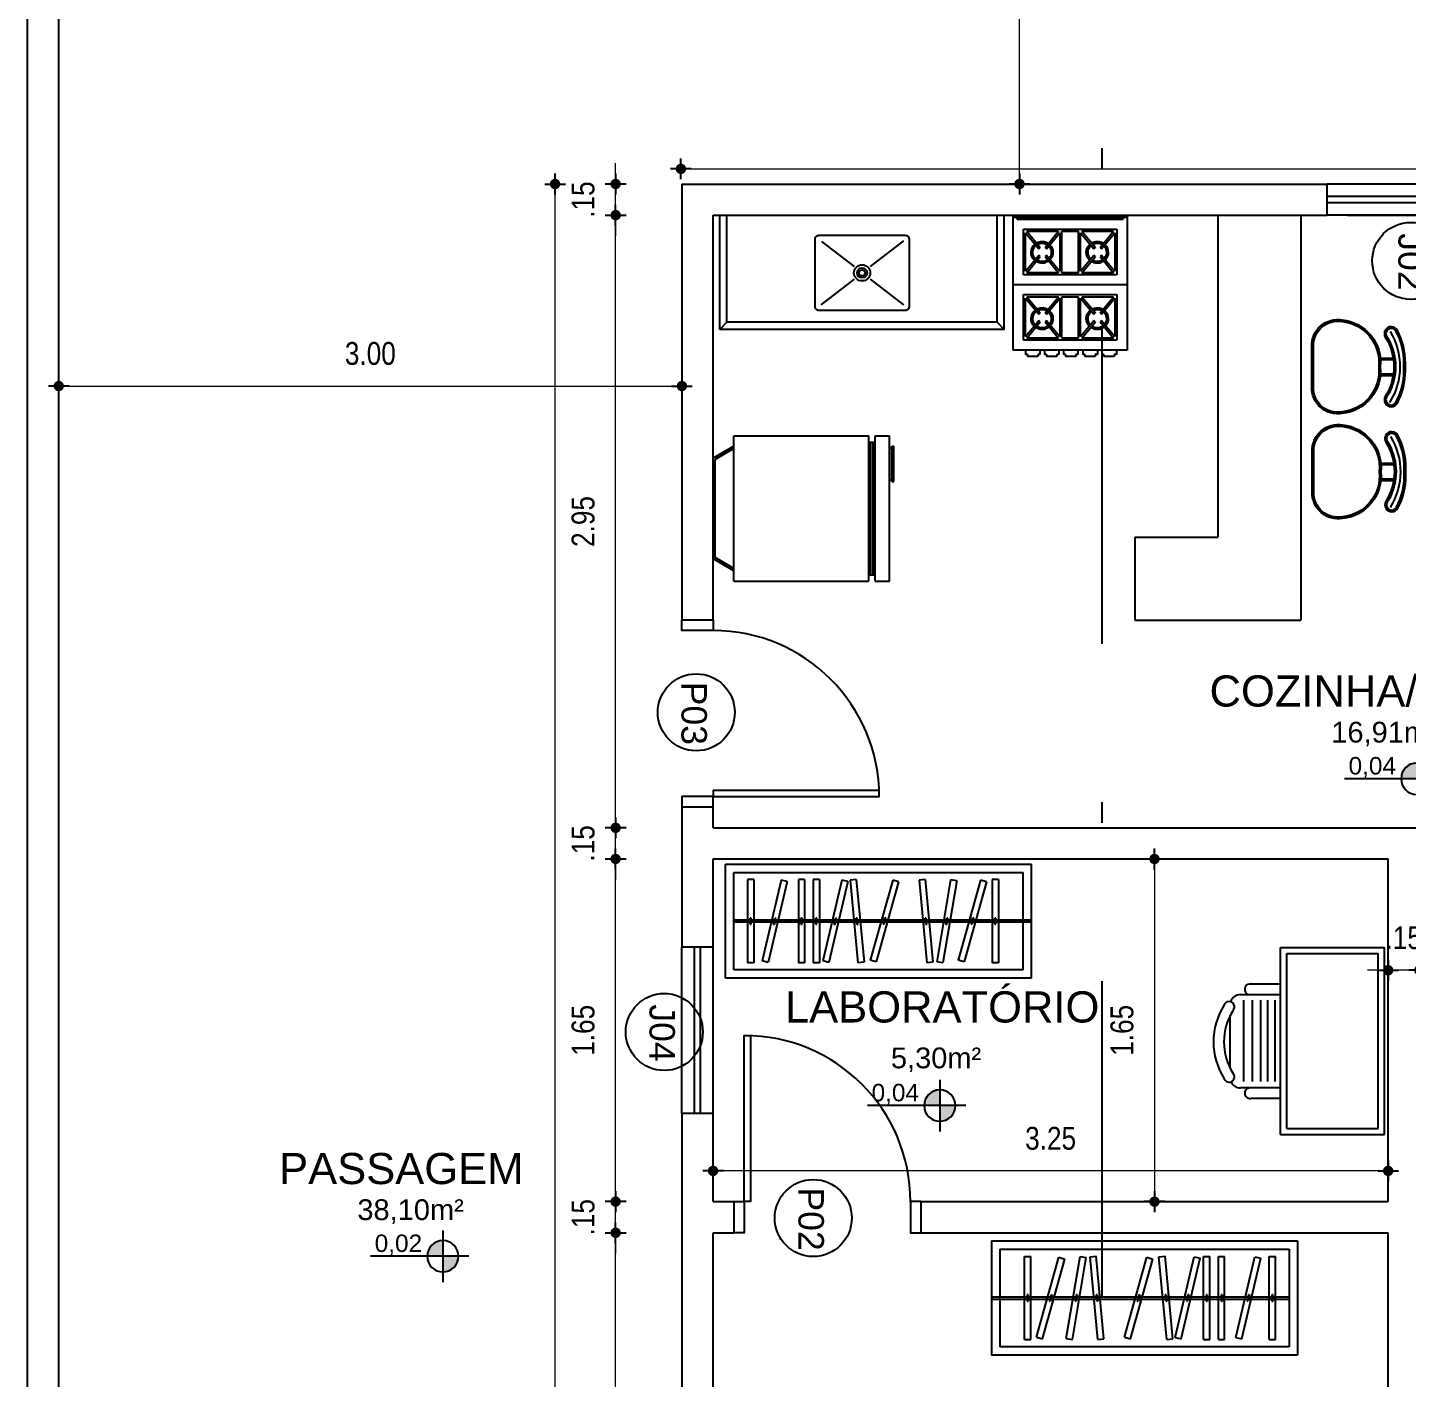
# Model space of a CAD drawing. Header units: millimetres. Extents: x 3212 to 6878, y 1640 to 3386.
# Drawn here: x 3211.97 to 3218.61, y 1713.15 to 1719.66 of the extents above; entities that cross this region are included whole.
import ezdxf
from ezdxf.enums import TextEntityAlignment as Align

# ---------------------------------------------------------------- set-up
doc = ezdxf.new("R2010")
doc.units = ezdxf.units.MM
doc.header["$LTSCALE"] = 0.8
doc.linetypes.add('DASHDOT2', pattern=[12.7, 6.35, -3.175, 0, -3.175])
for name, color, linetype in [('0-COTAS', 8, 'Continuous'), ('A-PEN-W', 7, 'Continuous'), ('A-PEN-Y', 2, 'Continuous'), ('COTA', 2, 'Continuous'), ('MOVEIS', 7, 'Continuous'), ('NIVEIS', 1, 'Continuous')]:
    doc.layers.add(name, color=color, linetype=linetype)
doc.layers.add('COTAS', color=53, linetype='Continuous', lineweight=9)
doc.styles.add('CARIMBO_DADOS', font='arial.ttf', dxfattribs={"height": 0.1})
doc.styles.add('F2', font='ARIALN.TTF')
doc.styles.add('REGUA80', font='arial.ttf', dxfattribs={"height": 1})
doc.styles.add('T20', font='PORT2', dxfattribs={"height": 0.2})
doc.styles.add('TEXT', font='arial.ttf')
doc.dimstyles.new('ARQUITETURA', dxfattribs={"dimtxt": 0.11, "dimasz": 0.05, "dimexe": 0.1, "dimexo": 0, "dimgap": 0.1, "dimtad": 1, "dimzin": 5, "dimdsep": 46, "dimtxsty": 'F2', "dimblk": 'COTA', "dimcen": 0, "dimse1": 1, "dimse2": 1, "dimadec": 0, "dimazin": 0, "dimtfac": 2, "dimtix": 1, "dimtmove": 2, "dimatfit": 3, "dimldrblk": 'COTA', "dimfxl": 0, "dimtolj": 1, "dimtzin": 5, "dimarcsym": 0})

# ---------------------------------------------------------------- blocks, each defined once
blk = doc.blocks.new('cotas')
at = {"layer": 'A-PEN-Y'}
h = blk.add_hatch(color=256, dxfattribs=at)
h.paths.add_polyline_path([(0.135, 0, 0.414214), (0, 0.135), (0, 0)])
h.paths.add_polyline_path([(0, 0), (-0.135, 0, 0.414214), (0, -0.135)])
at = {"layer": 'A-PEN-W'}
for p, q in [((0, 0.223), (0, -0.223)), ((-0.223, 0), (0.621, 0))]:
    blk.add_line(p, q, dxfattribs=at)
blk.add_circle((0, 0), 0.135, dxfattribs=at)
at = {"layer": 'A-PEN-W', "style": 'T20'}
blk.add_attdef('COTA', (0.167, 0.038), '', height=0.15, dxfattribs=at)
blk = doc.blocks.new('CADEIRA1')
at = {"layer": 'MOVEIS'}
for p, q in [((-0.0418, 0.1206), (-0.0418, 0.0587)), ((-0.0343, 0.1206), (-0.0343, 0.0587)), ((0.0338, 0.1206), (0.0338, 0.0587)), ((0.0418, 0.1206), (0.0418, 0.0587))]:
    blk.add_line(p, q, dxfattribs=at)
for points in [[(-0.225, 0.3036, 0.415086), (0, 0.1207, 0.415086), (0.225, 0.3036, 0.481436), (0.0974, 0.4507), (-0.0974, 0.4507, 0.481436)], [(-0.2173, 0.3047, 0.416783), (0, 0.1285, 0.416783), (0.2173, 0.3047, 0.482687), (0.0976, 0.4429), (-0.0976, 0.4429, 0.482687)], [(0, 0.0076), (-0.0183, 0.0076, -0.126472), (-0.1714, 0.0454, -1.005346), (-0.1465, 0.0903), (-0.1267, 0.0779, 0.10909), (0, 0.0472, 0.10909), (0.1267, 0.0779), (0.1465, 0.0903, -1.005346), (0.1714, 0.0454, -0.126472), (0.0183, 0.0076)]]:
    blk.add_lwpolyline(points, format="xyb", close=True, dxfattribs=at)
blk.add_lwpolyline([(0.0176, 0), (-0.0182, 0, -0.126461), (-0.175, 0.0387, -1.008866), (-0.1426, 0.0969), (-0.123, 0.0846, 0.10861), (0, 0.0549, 0.10861), (0.123, 0.0846), (0.1426, 0.0969, -1.008866), (0.175, 0.0387, -0.126461), (0.0182, 0), (-0.0176, 0)], format="xyb", dxfattribs=at)
blk.add_arc((-0.0005, 0.349), 0.3226, 238.46014, 302.25897, dxfattribs=at)
blk = doc.blocks.new('GELADEIR')
at = {"layer": 'MOVEIS'}
for p, q in [((-0.3, -0.1), (-0.2423, 0)), ((0.2423, 0), (-0.2423, 0)), ((0.3, -0.1), (0.2423, 0)), ((-0.2885, -0.1), (-0.2365, -0.01)), ((0.2365, -0.01), (-0.2365, -0.01)), ((0.2885, -0.1), (0.2365, -0.01)), ((-0.35, -0.1), (-0.35, -0.75)), ((0.35, -0.1), (-0.35, -0.1)), ((0.35, -0.1), (0.35, -0.75)), ((0.35, -0.75), (-0.35, -0.75)), ((0.35, -0.78), (-0.35, -0.78)), ((-0.35, -0.78), (-0.35, -0.85)), ((-0.32, -0.75), (-0.32, -0.78)), ((0.32, -0.76), (-0.32, -0.76)), ((0.32, -0.77), (-0.32, -0.77)), ((0.32, -0.75), (0.32, -0.78)), ((0.35, -0.78), (0.35, -0.85)), ((0.35, -0.85), (-0.35, -0.85)), ((-0.3, -0.86), (-0.3, -0.87)), ((-0.13, -0.86), (-0.3, -0.86)), ((-0.29, -0.85), (-0.29, -0.86)), ((-0.14, -0.85), (-0.14, -0.86)), ((-0.13, -0.86), (-0.13, -0.87)), ((-0.13, -0.87), (-0.3, -0.87))]:
    blk.add_line(p, q, dxfattribs=at)
blk = doc.blocks.new('FOGAO4')
at = {"layer": 'MOVEIS'}
for p, q in [((0, 0), (0, -0.65)), ((0.55, 0), (0, 0)), ((0.55, -0.65), (0.55, 0)), ((0.55, -0.01), (0, -0.01)), ((0.02, -0.01), (0.02, -0.02)), ((0.53, -0.02), (0.02, -0.02)), ((0.53, -0.02), (0.53, -0.01)), ((0.05, -0.0675), (0.05, -0.2875)), ((0.5, -0.0675), (0.05, -0.0675)), ((0.06, -0.0854), (0.06, -0.2696)), ((0.1235, -0.1623), (0.06, -0.0854)), ((0.1312, -0.156), (0.0665, -0.0775)), ((0.2185, -0.0775), (0.0665, -0.0775)), ((0.2185, -0.0775), (0.1538, -0.156)), ((0.225, -0.0854), (0.1615, -0.1623)), ((0.225, -0.2696), (0.225, -0.0854)), ((0.235, -0.2775), (0.235, -0.0775)), ((0.315, -0.0775), (0.235, -0.0775)), ((0.315, -0.2775), (0.315, -0.0775)), ((0.325, -0.0854), (0.325, -0.2696)), ((0.3885, -0.1623), (0.325, -0.0854)), ((0.3962, -0.156), (0.3315, -0.0775)), ((0.4835, -0.0775), (0.3315, -0.0775)), ((0.4835, -0.0775), (0.4188, -0.156)), ((0.49, -0.0854), (0.4265, -0.1623)), ((0.49, -0.2696), (0.49, -0.0854)), ((0.5, -0.2875), (0.5, -0.0675)), ((0.1235, -0.1927), (0.06, -0.2696)), ((0.1312, -0.199), (0.0665, -0.2775)), ((0.2185, -0.2775), (0.1538, -0.199)), ((0.225, -0.2696), (0.1615, -0.1927)), ((0.3885, -0.1927), (0.325, -0.2696)), ((0.3962, -0.199), (0.3315, -0.2775)), ((0.4835, -0.2775), (0.4188, -0.199)), ((0.49, -0.2696), (0.4265, -0.1927)), ((0.05, -0.2875), (0.5, -0.2875)), ((0.0665, -0.2775), (0.2185, -0.2775)), ((0.235, -0.2775), (0.315, -0.2775)), ((0.3315, -0.2775), (0.4835, -0.2775)), ((0, -0.335), (0.55, -0.335)), ((0.5, -0.3825), (0.05, -0.3825)), ((0.05, -0.3825), (0.05, -0.6025)), ((0.1312, -0.471), (0.0665, -0.3925)), ((0.2185, -0.3925), (0.0665, -0.3925)), ((0.2185, -0.3925), (0.1538, -0.471)), ((0.315, -0.3925), (0.235, -0.3925)), ((0.235, -0.5925), (0.235, -0.3925)), ((0.315, -0.5925), (0.315, -0.3925)), ((0.3962, -0.471), (0.3315, -0.3925)), ((0.4835, -0.3925), (0.3315, -0.3925)), ((0.4835, -0.3925), (0.4188, -0.471)), ((0.5, -0.6025), (0.5, -0.3825)), ((0.1235, -0.4773), (0.06, -0.4004)), ((0.06, -0.4004), (0.06, -0.5846)), ((0.225, -0.4004), (0.1615, -0.4773)), ((0.225, -0.5846), (0.225, -0.4004)), ((0.3885, -0.4773), (0.325, -0.4004)), ((0.325, -0.4004), (0.325, -0.5846)), ((0.49, -0.4004), (0.4265, -0.4773)), ((0.49, -0.5846), (0.49, -0.4004)), ((0.1235, -0.5077), (0.06, -0.5846)), ((0.1312, -0.514), (0.0665, -0.5925)), ((0.2185, -0.5925), (0.1538, -0.514)), ((0.225, -0.5846), (0.1615, -0.5077)), ((0.3885, -0.5077), (0.325, -0.5846)), ((0.3962, -0.514), (0.3315, -0.5925)), ((0.4835, -0.5925), (0.4188, -0.514)), ((0.49, -0.5846), (0.4265, -0.5077)), ((0.0665, -0.5925), (0.2185, -0.5925)), ((0.235, -0.5925), (0.315, -0.5925)), ((0.3315, -0.5925), (0.4835, -0.5925)), ((0, -0.65), (0.55, -0.65)), ((0.05, -0.6025), (0.5, -0.6025)), ((0.0526, -0.651), (0.0526, -0.671)), ((0.1226, -0.651), (0.1226, -0.671)), ((0.1441, -0.651), (0.1441, -0.671)), ((0.2141, -0.651), (0.2141, -0.671)), ((0.2375, -0.651), (0.2375, -0.671)), ((0.3075, -0.651), (0.3075, -0.671)), ((0.3289, -0.651), (0.3289, -0.671)), ((0.3989, -0.651), (0.3989, -0.671)), ((0.4204, -0.651), (0.4204, -0.671)), ((0.4904, -0.651), (0.4904, -0.671)), ((0.0526, -0.671), (0.0626, -0.671)), ((0.0626, -0.671), (0.0626, -0.681)), ((0.0626, -0.681), (0.1126, -0.681)), ((0.1126, -0.671), (0.1126, -0.681)), ((0.1126, -0.671), (0.1226, -0.671)), ((0.1441, -0.671), (0.1541, -0.671)), ((0.1541, -0.671), (0.1541, -0.681)), ((0.1541, -0.681), (0.2041, -0.681)), ((0.2041, -0.671), (0.2141, -0.671)), ((0.2041, -0.671), (0.2041, -0.681)), ((0.2375, -0.671), (0.2475, -0.671)), ((0.2475, -0.671), (0.2475, -0.681)), ((0.2475, -0.681), (0.2975, -0.681)), ((0.2975, -0.671), (0.3075, -0.671)), ((0.2975, -0.671), (0.2975, -0.681)), ((0.3289, -0.671), (0.3389, -0.671)), ((0.3389, -0.671), (0.3389, -0.681)), ((0.3389, -0.681), (0.3889, -0.681)), ((0.3889, -0.671), (0.3989, -0.671)), ((0.3889, -0.671), (0.3889, -0.681)), ((0.4204, -0.671), (0.4304, -0.671)), ((0.4304, -0.671), (0.4304, -0.681)), ((0.4304, -0.681), (0.4804, -0.681)), ((0.4804, -0.671), (0.4904, -0.671)), ((0.4804, -0.671), (0.4804, -0.681))]:
    blk.add_line(p, q, dxfattribs=at)
for centre in [(0.1275, -0.133), (0.1401, -0.1299), (0.1517, -0.1299), (0.1649, -0.1336), (0.3935, -0.133), (0.406, -0.1299), (0.4176, -0.1299), (0.4309, -0.1336), (0.0959, -0.169), (0.0959, -0.1816), (0.0976, -0.1931), (0.0996, -0.1574), (0.1067, -0.1476), (0.185, -0.151), (0.1894, -0.1996), (0.1911, -0.1625), (0.1932, -0.188), (0.1935, -0.1751), (0.3618, -0.169), (0.3618, -0.1816), (0.3635, -0.1931), (0.3656, -0.1574), (0.3727, -0.1476), (0.4509, -0.151), (0.4554, -0.1996), (0.4571, -0.1625), (0.4591, -0.188), (0.4595, -0.1751), (0.102, -0.204), (0.1197, -0.221), (0.1302, -0.2261), (0.1431, -0.2275), (0.1554, -0.2268), (0.1663, -0.2231), (0.1819, -0.2105), (0.3679, -0.204), (0.3856, -0.221), (0.3962, -0.2261), (0.4091, -0.2275), (0.4214, -0.2268), (0.4322, -0.2231), (0.4479, -0.2105), (0.1067, -0.467), (0.1275, -0.4524), (0.1401, -0.4493), (0.1517, -0.4493), (0.1649, -0.453), (0.3727, -0.467), (0.3935, -0.4524), (0.406, -0.4493), (0.4176, -0.4493), (0.4309, -0.453), (0.0959, -0.4884), (0.0959, -0.501), (0.0976, -0.5125), (0.0996, -0.4768), (0.102, -0.5234), (0.1819, -0.5299), (0.185, -0.4704), (0.1894, -0.519), (0.1911, -0.4819), (0.1932, -0.5074), (0.1935, -0.4945), (0.3618, -0.4884), (0.3618, -0.501), (0.3635, -0.5125), (0.3656, -0.4768), (0.3679, -0.5234), (0.4479, -0.5299), (0.4509, -0.4704), (0.4554, -0.519), (0.4571, -0.4819), (0.4591, -0.5074), (0.4595, -0.4945), (0.1197, -0.5404), (0.1302, -0.5455), (0.1431, -0.5469), (0.1554, -0.5462), (0.1663, -0.5425), (0.3856, -0.5404), (0.3962, -0.5455), (0.4091, -0.5469), (0.4214, -0.5462), (0.4322, -0.5425)]:
    blk.add_circle(centre, 0.00272, dxfattribs=at)
for centre, radius, start, end in [((0.1447, -0.179), 0.0526, 58.84562, 124.84584), ((0.4106, -0.179), 0.0526, 58.84562, 124.84584), ((0.1447, -0.179), 0.0526, 135.76349, 222.10912), ((0.1447, -0.179), 0.0445, 136.90402, 220.5735), ((0.1447, -0.179), 0.0445, 60.38124, 123.99307), ((0.1425, -0.1775), 0.0243, 117.65303, 141.39223), ((0.1425, -0.1775), 0.0243, 218.60777, 242.34697), ((0.1425, -0.1775), 0.0243, 38.60777, 62.34697), ((0.1425, -0.1775), 0.0243, 297.65303, 321.39223), ((0.1447, -0.179), 0.0445, 315.05219, 47.44862), ((0.1447, -0.179), 0.0526, 314.19942, 47.91492), ((0.4106, -0.179), 0.0526, 135.76349, 222.10912), ((0.4106, -0.179), 0.0445, 136.90402, 220.5735), ((0.4106, -0.179), 0.0445, 60.38124, 123.99307), ((0.4075, -0.1775), 0.0243, 117.65303, 141.39223), ((0.4075, -0.1775), 0.0243, 218.60777, 242.34697), ((0.4075, -0.1775), 0.0243, 38.60777, 62.34697), ((0.4075, -0.1775), 0.0243, 297.65303, 321.39223), ((0.4106, -0.179), 0.0445, 315.05219, 47.44862), ((0.4106, -0.179), 0.0526, 314.19942, 47.91492), ((0.1447, -0.179), 0.0526, 233.03982, 303.28177), ((0.1447, -0.179), 0.0445, 233.50612, 302.14124), ((0.4106, -0.179), 0.0526, 233.03982, 303.28177), ((0.4106, -0.179), 0.0445, 233.50612, 302.14124), ((0.1447, -0.4984), 0.0526, 135.76349, 222.10912), ((0.1447, -0.4984), 0.0526, 58.84562, 124.84584), ((0.1447, -0.4984), 0.0445, 60.38124, 123.99307), ((0.1447, -0.4984), 0.0526, 314.19942, 47.91492), ((0.4106, -0.4984), 0.0526, 135.76349, 222.10912), ((0.4106, -0.4984), 0.0526, 58.84562, 124.84584), ((0.4106, -0.4984), 0.0445, 60.38124, 123.99307), ((0.4106, -0.4984), 0.0526, 314.19942, 47.91492), ((0.1447, -0.4984), 0.0445, 136.90402, 220.5735), ((0.1425, -0.4925), 0.0243, 117.65303, 141.39223), ((0.1425, -0.4925), 0.0243, 218.60777, 242.34697), ((0.1425, -0.4925), 0.0243, 38.60777, 62.34697), ((0.1425, -0.4925), 0.0243, 297.65303, 321.39223), ((0.1447, -0.4984), 0.0445, 315.05219, 47.44862), ((0.4106, -0.4984), 0.0445, 136.90402, 220.5735), ((0.4075, -0.4925), 0.0243, 117.65303, 141.39223), ((0.4075, -0.4925), 0.0243, 218.60777, 242.34697), ((0.4075, -0.4925), 0.0243, 38.60777, 62.34697), ((0.4075, -0.4925), 0.0243, 297.65303, 321.39223), ((0.4106, -0.4984), 0.0445, 315.05219, 47.44862), ((0.1447, -0.4984), 0.0526, 233.03982, 303.28177), ((0.1447, -0.4984), 0.0445, 233.50612, 302.14124), ((0.4106, -0.4984), 0.0526, 233.03982, 303.28177), ((0.4106, -0.4984), 0.0445, 233.50612, 302.14124)]:
    blk.add_arc(centre, radius, start, end, dxfattribs=at)
blk = doc.blocks.new('ESCRIVAN')
at = {"layer": 'MOVEIS'}
for p, q in [((-0.4508, -0.5), (-0.4508, 0)), ((0.4508, 0), (-0.4508, 0)), ((0.4508, -0.5), (0.4508, 0)), ((-0.4208, -0.47), (-0.4208, -0.03)), ((0.4208, -0.03), (-0.4208, -0.03)), ((0.4208, -0.47), (0.4208, -0.03)), ((0.4508, -0.5), (-0.4508, -0.5)), ((0.4208, -0.47), (-0.4208, -0.47)), ((-0.2739, -0.5), (-0.2739, -0.643)), ((-0.2239, -0.693), (-0.2239, -0.5)), ((-0.1975, -0.5286), (0.195, -0.5286)), ((0.2261, -0.5), (0.2261, -0.693)), ((0.2761, -0.5), (0.2761, -0.643)), ((-0.1975, -0.5632), (0.195, -0.5632)), ((-0.1975, -0.5977), (0.195, -0.5977)), ((-0.1975, -0.6372), (0.195, -0.6372)), ((-0.1975, -0.6791), (0.195, -0.6791)), ((0.1312, -0.743), (-0.1234, -0.743))]:
    blk.add_line(p, q, dxfattribs=at)
for centre, radius, start, end in [((-0.2489, -0.6476), 0.0254, 169.61114, 10.38886), ((0.2511, -0.6476), 0.0254, 169.61114, 10.38886), ((-0.1739, -0.693), 0.05, 180, 251.97467), ((-0.165, -0.7478), 0.0254, 47.10756, 248.04395), ((0.0039, -0.4905), 0.2828, 237.57575, 302.42425), ((0.1729, -0.7478), 0.0254, 291.95605, 132.89244), ((0.1761, -0.693), 0.05, 294.19425, 0), ((0.0039, -0.4905), 0.3328, 237.57575, 302.42425)]:
    blk.add_arc(centre, radius, start, end, dxfattribs=at)
blk = doc.blocks.new('ARMARIO')
at = {"layer": 'MOVEIS'}
for p, q in [((-0.27, -0.5231), (-0.27, 0.9509)), ((-0.27, 0.9509), (0.28, 0.9509)), ((0.28, 0.9509), (0.28, -0.5231)), ((-0.23, -0.4831), (-0.23, 0.9109)), ((-0.23, 0.9109), (0.24, 0.9109)), ((0, -0.5231), (0, 0.9109)), ((0.01, -0.5231), (0.01, 0.9109)), ((0.24, 0.9109), (0.24, -0.4831)), ((0.205, 0.8442), (-0.195, 0.8442)), ((-0.195, 0.8142), (-0.195, 0.8442)), ((0.205, 0.8142), (-0.195, 0.8142)), ((-0.01, 0.8317), (-0.01, 0.8267)), ((-0.01, 0.8317), (0.0199, 0.8317)), ((-0.01, 0.8267), (0.0199, 0.8267)), ((0.0199, 0.8267), (0.0199, 0.8317)), ((0.205, 0.8142), (0.205, 0.8442)), ((-0.1937, 0.7454), (-0.1868, 0.7746)), ((0.1956, 0.6535), (-0.1937, 0.7454)), ((0.2025, 0.6827), (-0.1868, 0.7746)), ((-0.0096, 0.7199), (-0.0107, 0.7151)), ((-0.0107, 0.7151), (0.0183, 0.7082)), ((-0.0096, 0.7199), (0.0195, 0.7131)), ((0.0183, 0.7082), (0.0195, 0.7131)), ((0.1956, 0.6535), (0.2025, 0.6827)), ((0.205, 0.5999), (-0.195, 0.5999)), ((-0.195, 0.5699), (-0.195, 0.5999)), ((0.205, 0.5699), (0.205, 0.5999)), ((0.205, 0.5699), (-0.195, 0.5699)), ((-0.01, 0.5874), (-0.01, 0.5824)), ((-0.01, 0.5874), (0.0199, 0.5874)), ((-0.01, 0.5824), (0.0199, 0.5824)), ((0.0199, 0.5824), (0.0199, 0.5874)), ((0.205, 0.5286), (-0.195, 0.5286)), ((-0.195, 0.4986), (-0.195, 0.5286)), ((0.205, 0.4986), (-0.195, 0.4986)), ((-0.1937, 0.4534), (-0.1868, 0.4826)), ((0.2025, 0.3907), (-0.1868, 0.4826)), ((-0.01, 0.5161), (-0.01, 0.5111)), ((-0.01, 0.5161), (0.0199, 0.5161)), ((-0.01, 0.5111), (0.0199, 0.5111)), ((0.0199, 0.5111), (0.0199, 0.5161)), ((0.205, 0.4986), (0.205, 0.5286)), ((0.1956, 0.3615), (-0.1937, 0.4534)), ((-0.0096, 0.4279), (-0.0107, 0.4231)), ((-0.0107, 0.4231), (0.0183, 0.4162)), ((-0.0096, 0.4279), (0.0195, 0.4211)), ((0.0183, 0.4162), (0.0195, 0.4211)), ((0.2025, 0.3508), (-0.1958, 0.3136)), ((0.1956, 0.3615), (0.2025, 0.3907)), ((0.2053, 0.321), (0.2025, 0.3508)), ((-0.193, 0.2837), (-0.1958, 0.3136)), ((0.2053, 0.321), (-0.193, 0.2837)), ((-0.0104, 0.3184), (0.0194, 0.3211)), ((-0.0104, 0.3184), (-0.0099, 0.3134)), ((-0.0099, 0.3134), (0.0198, 0.3162)), ((0.0198, 0.3162), (0.0194, 0.3211)), ((-0.1909, 0.2258), (-0.1827, 0.2547)), ((0.1941, 0.1171), (-0.1909, 0.2258)), ((0.2022, 0.1459), (-0.1827, 0.2547)), ((-0.0081, 0.1924), (-0.0094, 0.1875)), ((-0.0094, 0.1875), (0.0193, 0.1794)), ((-0.0081, 0.1924), (0.0207, 0.1842)), ((0.0193, 0.1794), (0.0207, 0.1842)), ((0.1941, 0.1171), (0.2022, 0.1459)), ((0.2025, 0.0189), (-0.1958, -0.0183)), ((0.2053, -0.0109), (0.2025, 0.0189)), ((-0.193, -0.0482), (-0.1958, -0.0183)), ((0.2053, -0.0109), (-0.193, -0.0482)), ((-0.0104, -0.0135), (0.0194, -0.0107)), ((-0.0104, -0.0135), (-0.0099, -0.0185)), ((-0.0099, -0.0185), (0.0198, -0.0157)), ((0.0198, -0.0157), (0.0194, -0.0107)), ((-0.1951, -0.0963), (-0.1902, -0.0667)), ((0.1994, -0.1624), (-0.1951, -0.0963)), ((0.2043, -0.1328), (-0.1902, -0.0667)), ((-0.0098, -0.1096), (-0.0106, -0.1145)), ((-0.0106, -0.1145), (0.0189, -0.1195)), ((-0.0098, -0.1096), (0.0197, -0.1145)), ((0.0189, -0.1195), (0.0197, -0.1145)), ((0.1994, -0.1624), (0.2043, -0.1328)), ((-0.1909, -0.1977), (-0.1827, -0.1688)), ((0.1941, -0.3064), (-0.1909, -0.1977)), ((0.2022, -0.2776), (-0.1827, -0.1688)), ((-0.0081, -0.2312), (-0.0094, -0.236)), ((-0.0094, -0.236), (0.0193, -0.2441)), ((-0.0081, -0.2312), (0.0207, -0.2393)), ((0.0193, -0.2441), (0.0207, -0.2393)), ((0.1941, -0.3064), (0.2022, -0.2776)), ((0.205, -0.3333), (-0.195, -0.3333)), ((-0.195, -0.3633), (-0.195, -0.3333)), ((0.205, -0.3633), (-0.195, -0.3633)), ((-0.01, -0.3458), (-0.01, -0.3508)), ((-0.01, -0.3458), (0.0199, -0.3458)), ((-0.01, -0.3508), (0.0199, -0.3508)), ((0.0199, -0.3508), (0.0199, -0.3458)), ((0.205, -0.3633), (0.205, -0.3333)), ((-0.27, -0.5231), (0.28, -0.5231)), ((-0.23, -0.4831), (0.24, -0.4831))]:
    blk.add_line(p, q, dxfattribs=at)
blk = doc.blocks.new('COTA')
at = {"layer": 'COTA'}
for p, q in [((-1, 0), (1, 0)), ((0, 1), (0, -1))]:
    blk.add_line(p, q, dxfattribs=at)
at = {"layer": 'COTA', "const_width": 0.5}
blk.add_lwpolyline([(-0.25, 0, 1), (0.25, 0, 1)], format="xyb", close=True, dxfattribs=at)
blk = doc.blocks.new('*D316')
at = {"layer": '0-COTAS', "color": 0, "lineweight": -2, "transparency": 16777216}
blk.add_line((3554.4848, 1845.8128), (3554.4848, 1859.7128), dxfattribs=at)
at = {"layer": 'Defpoints', "color": 0, "transparency": 16777216}
for p in [(3553.8113, 1859.7628), (3554.4848, 1859.7628), (3552.8113, 1845.7628)]:
    blk.add_point(p, dxfattribs=at)
at = {"layer": '0-COTAS', "color": 0, "lineweight": -2, "transparency": 16777216, "xscale": 0.05, "yscale": 0.05, "zscale": 0.05}
for p, rotation in [((3554.4848, 1859.7628), 90), ((3554.4848, 1845.7628), 270)]:
    blk.add_blockref('COTA', p, dxfattribs=dict(at, rotation=rotation))
at = {"layer": '0-COTAS', "color": 0, "transparency": 16777216, "insert": (3554.3286, 1852.7628), "char_height": 0.11, "attachment_point": 5, "rotation": 90, "style": 'F2'}
blk.add_mtext('\\A1;14.00', dxfattribs=at)
blk = doc.blocks.new('*D318')
at = {"layer": '0-COTAS', "color": 0, "lineweight": -2, "transparency": 16777216}
blk.add_line((3552.9048, 1845.8356), (3560.5048, 1845.8356), dxfattribs=at)
at = {"layer": 'Defpoints', "color": 0, "transparency": 16777216}
for p in [(3552.8548, 1845.8356), (3560.5548, 1845.8356), (3560.5548, 1845.8356)]:
    blk.add_point(p, dxfattribs=at)
at = {"layer": '0-COTAS', "color": 0, "lineweight": -2, "transparency": 16777216, "xscale": 0.05, "yscale": 0.05, "zscale": 0.05, "rotation": 180}
blk.add_blockref('COTA', (3552.8548, 1845.8356), dxfattribs=at)
at = {"layer": '0-COTAS', "color": 0, "lineweight": -2, "transparency": 16777216, "xscale": 0.05, "yscale": 0.05, "zscale": 0.05}
blk.add_blockref('COTA', (3560.5548, 1845.8356), dxfattribs=at)
at = {"layer": '0-COTAS', "color": 0, "transparency": 16777216, "insert": (3556.7048, 1845.9917), "char_height": 0.11, "attachment_point": 5, "style": 'F2'}
blk.add_mtext('\\A1;7.70', dxfattribs=at)
blk = doc.blocks.new('*D411')
at = {"layer": '0-COTAS', "color": 0, "lineweight": -2, "transparency": 16777216}
blk.add_line((3549.9096, 1844.79), (3552.8096, 1844.79), dxfattribs=at)
at = {"layer": 'Defpoints', "color": 0, "transparency": 16777216}
for p in [(3549.8596, 1844.9385), (3552.8596, 1844.9385), (3552.8596, 1844.79)]:
    blk.add_point(p, dxfattribs=at)
at = {"layer": '0-COTAS', "color": 0, "lineweight": -2, "transparency": 16777216, "xscale": 0.05, "yscale": 0.05, "zscale": 0.05, "rotation": 180}
blk.add_blockref('COTA', (3549.8596, 1844.79), dxfattribs=at)
at = {"layer": '0-COTAS', "color": 0, "lineweight": -2, "transparency": 16777216, "xscale": 0.05, "yscale": 0.05, "zscale": 0.05}
blk.add_blockref('COTA', (3552.8596, 1844.79), dxfattribs=at)
at = {"layer": '0-COTAS', "color": 0, "transparency": 16777216, "insert": (3551.3596, 1844.9462), "char_height": 0.11, "attachment_point": 5, "style": 'F2'}
blk.add_mtext('\\A1;3.00', dxfattribs=at)
blk = doc.blocks.new('*D320')
at = {"layer": '0-COTAS', "color": 0, "lineweight": -2, "transparency": 16777216}
blk.add_line((3552.5405, 1840.9128), (3552.5405, 1842.4628), dxfattribs=at)
at = {"layer": 'Defpoints', "color": 0, "transparency": 16777216}
for p in [(3552.5405, 1842.5128), (3552.9989, 1842.5128), (3552.9989, 1840.8628)]:
    blk.add_point(p, dxfattribs=at)
at = {"layer": '0-COTAS', "color": 0, "lineweight": -2, "transparency": 16777216, "xscale": 0.05, "yscale": 0.05, "zscale": 0.05}
for p, rotation in [((3552.5405, 1842.5128), 90), ((3552.5405, 1840.8628), 270)]:
    blk.add_blockref('COTA', p, dxfattribs=dict(at, rotation=rotation))
at = {"layer": '0-COTAS', "color": 0, "transparency": 16777216, "insert": (3552.3844, 1841.6878), "char_height": 0.11, "attachment_point": 5, "rotation": 90, "style": 'F2'}
blk.add_mtext('\\A1;1.65', dxfattribs=at)
blk = doc.blocks.new('*D321')
at = {"layer": '0-COTAS', "color": 0, "lineweight": -2, "transparency": 16777216}
for p, q in [((3552.5405, 1842.7128), (3552.5405, 1842.7628)), ((3552.5405, 1842.5128), (3552.5405, 1842.6628)), ((3552.5405, 1842.4628), (3552.5405, 1842.4128))]:
    blk.add_line(p, q, dxfattribs=at)
at = {"layer": 'Defpoints', "color": 0, "transparency": 16777216}
for p in [(3552.5405, 1842.6628), (3552.9989, 1842.6628), (3552.9989, 1842.5128)]:
    blk.add_point(p, dxfattribs=at)
at = {"layer": '0-COTAS', "color": 0, "lineweight": -2, "transparency": 16777216, "xscale": 0.05, "yscale": 0.05, "zscale": 0.05}
for p, rotation in [((3552.5405, 1842.6628), 270), ((3552.5405, 1842.5128), 90)]:
    blk.add_blockref('COTA', p, dxfattribs=dict(at, rotation=rotation))
at = {"layer": '0-COTAS', "color": 0, "transparency": 16777216, "insert": (3552.3844, 1842.5878), "char_height": 0.11, "attachment_point": 5, "rotation": 90, "style": 'F2'}
blk.add_mtext('\\A1;.15', dxfattribs=at)
blk = doc.blocks.new('*D322')
at = {"layer": '0-COTAS', "color": 0, "lineweight": -2, "transparency": 16777216}
blk.add_line((3552.5405, 1842.7128), (3552.5405, 1845.5628), dxfattribs=at)
at = {"layer": 'Defpoints', "color": 0, "transparency": 16777216}
for p in [(3552.5405, 1845.6128), (3552.9989, 1845.6128), (3552.9989, 1842.6628)]:
    blk.add_point(p, dxfattribs=at)
at = {"layer": '0-COTAS', "color": 0, "lineweight": -2, "transparency": 16777216, "xscale": 0.05, "yscale": 0.05, "zscale": 0.05}
for p, rotation in [((3552.5405, 1845.6128), 90), ((3552.5405, 1842.6628), 270)]:
    blk.add_blockref('COTA', p, dxfattribs=dict(at, rotation=rotation))
at = {"layer": '0-COTAS', "color": 0, "transparency": 16777216, "insert": (3552.3844, 1844.1378), "char_height": 0.11, "attachment_point": 5, "rotation": 90, "style": 'F2'}
blk.add_mtext('\\A1;2.95', dxfattribs=at)
blk = doc.blocks.new('*D323')
at = {"layer": '0-COTAS', "color": 0, "lineweight": -2, "transparency": 16777216}
for p, q in [((3552.5405, 1845.8128), (3552.5405, 1845.8628)), ((3552.5405, 1845.6128), (3552.5405, 1845.7628)), ((3552.5405, 1845.5628), (3552.5405, 1845.5128))]:
    blk.add_line(p, q, dxfattribs=at)
at = {"layer": 'Defpoints', "color": 0, "transparency": 16777216}
for p in [(3552.5405, 1845.7628), (3552.9989, 1845.7628), (3552.9989, 1845.6128)]:
    blk.add_point(p, dxfattribs=at)
at = {"layer": '0-COTAS', "color": 0, "lineweight": -2, "transparency": 16777216, "xscale": 0.05, "yscale": 0.05, "zscale": 0.05}
for p, rotation in [((3552.5405, 1845.7628), 270), ((3552.5405, 1845.6128), 90)]:
    blk.add_blockref('COTA', p, dxfattribs=dict(at, rotation=rotation))
at = {"layer": '0-COTAS', "color": 0, "transparency": 16777216, "insert": (3552.3844, 1845.6878), "char_height": 0.11, "attachment_point": 5, "rotation": 90, "style": 'F2'}
blk.add_mtext('\\A1;.15', dxfattribs=at)
blk = doc.blocks.new('*D342')
at = {"layer": '0-COTAS', "color": 0, "lineweight": -2, "transparency": 16777216}
blk.add_line((3556.2096, 1839.7111), (3553.0596, 1839.7111), dxfattribs=at)
at = {"layer": 'Defpoints', "color": 0, "transparency": 16777216}
for p in [(3556.2596, 1841.3448), (3553.0096, 1839.7838), (3553.0096, 1839.7111)]:
    blk.add_point(p, dxfattribs=at)
at = {"layer": '0-COTAS', "color": 0, "lineweight": -2, "transparency": 16777216, "xscale": 0.05, "yscale": 0.05, "zscale": 0.05, "rotation": 180}
blk.add_blockref('COTA', (3553.0096, 1839.7111), dxfattribs=at)
at = {"layer": '0-COTAS', "color": 0, "lineweight": -2, "transparency": 16777216, "xscale": 0.05, "yscale": 0.05, "zscale": 0.05}
blk.add_blockref('COTA', (3556.2596, 1839.7111), dxfattribs=at)
at = {"layer": '0-COTAS', "color": 0, "transparency": 16777216, "insert": (3554.6346, 1839.8673), "char_height": 0.11, "attachment_point": 5, "style": 'F2'}
blk.add_mtext('\\A1;3.25', dxfattribs=at)
blk = doc.blocks.new('*D447')
at = {"layer": '0-COTAS', "color": 0, "lineweight": -2, "transparency": 16777216}
blk.add_line((3552.5405, 1835.2628), (3552.5405, 1840.6628), dxfattribs=at)
at = {"layer": 'Defpoints', "color": 0, "transparency": 16777216}
for p in [(3552.5405, 1840.7128), (3553.1596, 1840.7128), (3553.1878, 1835.2128)]:
    blk.add_point(p, dxfattribs=at)
at = {"layer": '0-COTAS', "color": 0, "lineweight": -2, "transparency": 16777216, "xscale": 0.05, "yscale": 0.05, "zscale": 0.05}
for p, rotation in [((3552.5405, 1840.7128), 90), ((3552.5405, 1835.2128), 270)]:
    blk.add_blockref('COTA', p, dxfattribs=dict(at, rotation=rotation))
at = {"layer": '0-COTAS', "color": 0, "transparency": 16777216, "insert": (3552.3844, 1837.9628), "char_height": 0.11, "attachment_point": 5, "rotation": 90, "style": 'F2'}
blk.add_mtext('\\A1;5.50', dxfattribs=at)
blk = doc.blocks.new('*D448')
at = {"layer": '0-COTAS', "color": 0, "lineweight": -2, "transparency": 16777216}
blk.add_line((3555.1346, 1842.4628), (3555.1346, 1840.9128), dxfattribs=at)
at = {"layer": 'Defpoints', "color": 0, "transparency": 16777216}
for p in [(3554.9822, 1842.5128), (3554.9822, 1840.8628), (3555.1346, 1840.8628)]:
    blk.add_point(p, dxfattribs=at)
at = {"layer": '0-COTAS', "color": 0, "lineweight": -2, "transparency": 16777216, "xscale": 0.05, "yscale": 0.05, "zscale": 0.05}
for p, rotation in [((3555.1346, 1842.5128), 90), ((3555.1346, 1840.8628), 270)]:
    blk.add_blockref('COTA', p, dxfattribs=dict(at, rotation=rotation))
at = {"layer": '0-COTAS', "color": 0, "transparency": 16777216, "insert": (3554.9785, 1841.6878), "char_height": 0.11, "attachment_point": 5, "rotation": 90, "style": 'F2'}
blk.add_mtext('\\A1;1.65', dxfattribs=at)
blk = doc.blocks.new('*D449')
at = {"layer": '0-COTAS', "color": 0, "lineweight": -2, "transparency": 16777216}
for p, q in [((3552.5405, 1840.9128), (3552.5405, 1840.9628)), ((3552.5405, 1840.7128), (3552.5405, 1840.8628)), ((3552.5405, 1840.6628), (3552.5405, 1840.6128))]:
    blk.add_line(p, q, dxfattribs=at)
at = {"layer": 'Defpoints', "color": 0, "transparency": 16777216}
for p in [(3552.5405, 1840.8628), (3553.0096, 1840.8628), (3553.0096, 1840.7128)]:
    blk.add_point(p, dxfattribs=at)
at = {"layer": '0-COTAS', "color": 0, "lineweight": -2, "transparency": 16777216, "xscale": 0.05, "yscale": 0.05, "zscale": 0.05}
for p, rotation in [((3552.5405, 1840.8628), 270), ((3552.5405, 1840.7128), 90)]:
    blk.add_blockref('COTA', p, dxfattribs=dict(at, rotation=rotation))
at = {"layer": '0-COTAS', "color": 0, "transparency": 16777216, "insert": (3552.3844, 1840.7878), "char_height": 0.11, "attachment_point": 5, "rotation": 90, "style": 'F2'}
blk.add_mtext('\\A1;.15', dxfattribs=at)
blk = doc.blocks.new('*D344')
at = {"layer": '0-COTAS', "color": 0, "lineweight": -2, "transparency": 16777216}
for p, q in [((3556.2096, 1841.9769), (3556.1596, 1841.9769)), ((3556.4096, 1841.9769), (3556.2596, 1841.9769)), ((3556.4596, 1841.9769), (3556.5096, 1841.9769))]:
    blk.add_line(p, q, dxfattribs=at)
at = {"layer": 'Defpoints', "color": 0, "transparency": 16777216}
for p in [(3556.2596, 1841.9769), (3556.2596, 1841.9769), (3556.4096, 1841.9769)]:
    blk.add_point(p, dxfattribs=at)
at = {"layer": '0-COTAS', "color": 0, "lineweight": -2, "transparency": 16777216, "xscale": 0.05, "yscale": 0.05, "zscale": 0.05}
blk.add_blockref('COTA', (3556.2596, 1841.9769), dxfattribs=at)
at = {"layer": '0-COTAS', "color": 0, "lineweight": -2, "transparency": 16777216, "xscale": 0.05, "yscale": 0.05, "zscale": 0.05, "rotation": 180}
blk.add_blockref('COTA', (3556.4096, 1841.9769), dxfattribs=at)
at = {"layer": '0-COTAS', "color": 0, "transparency": 16777216, "insert": (3556.3346, 1842.133), "char_height": 0.11, "attachment_point": 5, "style": 'F2'}
blk.add_mtext('\\A1;.15', dxfattribs=at)
blk = doc.blocks.new('*D345')
at = {"layer": '0-COTAS', "color": 0, "lineweight": -2, "transparency": 16777216}
blk.add_line((3556.2096, 1841.0109), (3553.0596, 1841.0109), dxfattribs=at)
at = {"layer": 'Defpoints', "color": 0, "transparency": 16777216}
for p in [(3553.0096, 1841.0109), (3556.2596, 1841.0186), (3553.0096, 1840.9317)]:
    blk.add_point(p, dxfattribs=at)
at = {"layer": '0-COTAS', "color": 0, "lineweight": -2, "transparency": 16777216, "xscale": 0.05, "yscale": 0.05, "zscale": 0.05, "rotation": 180}
blk.add_blockref('COTA', (3553.0096, 1841.0109), dxfattribs=at)
at = {"layer": '0-COTAS', "color": 0, "lineweight": -2, "transparency": 16777216, "xscale": 0.05, "yscale": 0.05, "zscale": 0.05}
blk.add_blockref('COTA', (3556.2596, 1841.0109), dxfattribs=at)
at = {"layer": '0-COTAS', "color": 0, "transparency": 16777216, "insert": (3554.6346, 1841.1671), "char_height": 0.11, "attachment_point": 5, "style": 'F2'}
blk.add_mtext('\\A1;3.25', dxfattribs=at)
blk = doc.blocks.new('*D308')
at = {"layer": '0-COTAS', "color": 0, "lineweight": -2, "transparency": 16777216}
blk.add_line((3552.249, 1829.9628), (3552.249, 1845.7128), dxfattribs=at)
at = {"layer": 'Defpoints', "color": 0, "transparency": 16777216}
for p in [(3552.249, 1845.7628), (3552.9061, 1845.7628), (3556.8586, 1829.9128)]:
    blk.add_point(p, dxfattribs=at)
at = {"layer": '0-COTAS', "color": 0, "lineweight": -2, "transparency": 16777216, "xscale": 0.05, "yscale": 0.05, "zscale": 0.05}
for p, rotation in [((3552.249, 1845.7628), 90), ((3552.249, 1829.9128), 270)]:
    blk.add_blockref('COTA', p, dxfattribs=dict(at, rotation=rotation))
at = {"layer": '0-COTAS', "color": 0, "transparency": 16777216, "insert": (3552.0929, 1837.8378), "char_height": 0.11, "attachment_point": 5, "rotation": 90, "style": 'F2'}
blk.add_mtext('\\A1;15.85', dxfattribs=at)
blk = doc.blocks.new('arquitetura terreo')
at = {"layer": '0-COTAS', "linetype": 'DASHDOT2', "ltscale": 0.3}
blk.add_line((-6.7033, 33.1999), (-6.7033, 0.9003), dxfattribs=at)
at = {"layer": '0-COTAS'}
for p, q in [((-11.875, 2.3), (-11.875, 32.3)), ((-11.725, 5.45), (-11.725, 32.15)), ((-8.725, 18.15), (-5.6187, 18.15)), ((-8.725, 18.15), (-8.725, 16.05)), ((-4.1187, 18.15), (-5.6187, 18.15)), ((-5.6187, 18), (-5.6187, 18.15)), ((-4.1187, 18.09), (-5.6187, 18.09)), ((-4.1187, 18.06), (-5.6187, 18.06)), ((-8.575, 18), (-5.6187, 18)), ((-8.575, 16.05), (-8.575, 18)), ((-8.543, 17.45), (-8.543, 18)), ((-8.508, 17.485), (-8.508, 18)), ((-7.208, 17.485), (-7.208, 18)), ((-7.173, 17.45), (-7.173, 18)), ((-6.1448, 18), (-6.1448, 16.45)), ((-5.7448, 18), (-5.7448, 16.05)), ((-4.1187, 18), (-5.6187, 18)), ((-5.5202, 18), (-4.9017, 18)), ((-8.0535, 17.8736), (-7.8961, 17.752)), ((-7.6586, 17.8758), (-7.8189, 17.752)), ((-7.8961, 17.6923), (-8.0564, 17.5685)), ((-7.8189, 17.6923), (-7.6586, 17.5685)), ((-8.508, 17.485), (-8.543, 17.45)), ((-7.208, 17.485), (-8.508, 17.485)), ((-7.208, 17.485), (-7.173, 17.45)), ((-7.173, 17.45), (-8.543, 17.45)), ((-6.5448, 16.45), (-6.5448, 16.05)), ((-6.5448, 16.45), (-6.1448, 16.45)), ((-8.575, 16.05), (-8.725, 16.05)), ((-6.5448, 16.05), (-5.7448, 16.05)), ((-8.725, 15.15), (-8.725, 14.475)), ((-8.575, 15.15), (-8.725, 15.15)), ((-8.575, 15.05), (-8.575, 15.15)), ((-8.575, 15.05), (-2.675, 15.05)), ((-8.575, 14.9), (-5.325, 14.9)), ((-8.575, 14.475), (-8.575, 14.9)), ((-5.325, 13.25), (-5.325, 14.9)), ((-8.575, 14.475), (-8.725, 14.475)), ((-8.725, 13.675), (-8.725, 14.475)), ((-8.665, 13.675), (-8.665, 14.475)), ((-8.635, 13.675), (-8.635, 14.475)), ((-8.575, 13.675), (-8.575, 14.475)), ((-8.725, 13.675), (-8.725, 11.1)), ((-8.575, 13.675), (-8.725, 13.675)), ((-8.575, 13.25), (-8.575, 13.675)), ((-8.575, 13.25), (-8.475, 13.25)), ((-8.475, 13.25), (-8.475, 13.1)), ((-7.575, 13.25), (-5.325, 13.25)), ((-7.575, 13.25), (-7.575, 13.1)), ((-8.575, 11.1), (-8.575, 13.1)), ((-8.575, 13.1), (-8.475, 13.1)), ((-7.575, 13.1), (-5.325, 13.1)), ((-5.325, 9.75), (-5.325, 13.1))]:
    blk.add_line(p, q, dxfattribs=at)
blk.add_lwpolyline([(-7.8081, 17.903), (-7.6495, 17.903, -0.414214), (-7.6315, 17.8849), (-7.6315, 17.5594, -0.414214), (-7.6495, 17.5413), (-8.0654, 17.5413, -0.414214), (-8.0835, 17.5594), (-8.0835, 17.8849, -0.414214), (-8.0654, 17.903), (-7.8081, 17.903)], format="xyb", dxfattribs=at)
for points in [[(-8.575, 16.05), (-8.575, 16), (-8.725, 16), (-8.725, 16.05)], [(-8.575, 15.15), (-8.575, 15.2), (-8.725, 15.2), (-8.725, 15.15)], [(-8.475, 13.25), (-8.425, 13.25), (-8.425, 13.1), (-8.475, 13.1)], [(-7.575, 13.25), (-7.625, 13.25), (-7.625, 13.1), (-7.575, 13.1)]]:
    blk.add_lwpolyline(points, dxfattribs=at)
for points in [[(-8.575, 15.2), (-7.775, 15.2), (-7.775, 15.23), (-8.575, 15.23)], [(-8.425, 13.25), (-8.425, 14.05), (-8.395, 14.05), (-8.395, 13.25)]]:
    blk.add_lwpolyline(points, close=True, dxfattribs=at)
for centre, radius in [((-5.2164, 17.7798), 0.1854), ((-7.8575, 17.7221), 0.0391), ((-7.8575, 17.7221), 0.024), ((-7.8575, 17.7221), 0.0147), ((-8.6559, 15.6061), 0.1854), ((-8.8099, 14.067), 0.1854), ((-8.0927, 13.171), 0.1854)]:
    blk.add_circle(centre, radius, dxfattribs=at)
for centre, start in [((-8.575, 15.2), 360), ((-8.425, 13.25), 0)]:
    blk.add_arc(centre, 0.8, start, 90, dxfattribs=at)
at = {"layer": '0-COTAS', "xscale": -1}
blk.add_blockref('FOGAO4', (-6.5808, 18), dxfattribs=at)
for name, p, rotation in [('CADEIRA1', (-5.2421, 17.2702), 90), ('CADEIRA1', (-5.2399, 16.7646), 90.00000000000007), ('GELADEIR', (-8.575, 16.5874), 90)]:
    blk.add_blockref(name, p, dxfattribs=dict(at, rotation=rotation))
at = {"layer": '0-COTAS'}
ref = blk.add_blockref('cotas', (-5.1873, 15.2862), dxfattribs=dict(at, xscale=-0.5599999999976717, yscale=0.5599999999994907, zscale=0.5599999999994907))
ref.add_attrib('COTA', '0,04', (-5.5156, 15.3069), dxfattribs={"layer": 'NIVEIS', "color": 1, "height": 0.084, "style": 'TEXT'})
for name, p, rotation in [('ARMARIO', (-7.5645, 14.5955), 89.99999999999997), ('ESCRIVAN', (-5.3427, 14.0233), 269.9999999999999), ('ARMARIO', (-6.7121, 12.7911), 270)]:
    blk.add_blockref(name, p, dxfattribs=dict(at, rotation=rotation))
ref = blk.add_blockref('cotas', (-7.4836, 13.7124), dxfattribs=dict(at, xscale=-0.5599999999976717, yscale=0.5599999999994907, zscale=0.5599999999994907))
ref.add_attrib('COTA', '0,04', (-7.8119, 13.7331), dxfattribs={"layer": 'NIVEIS', "color": 1, "height": 0.084, "style": 'TEXT'})
at = {"layer": '0-COTAS', "color": 1}
ref = blk.add_blockref('cotas', (-9.8759, 12.9869), dxfattribs=dict(at, xscale=-0.5599999999976717, yscale=0.5599999999994907, zscale=0.5599999999994907))
ref.add_attrib('COTA', '0,02', (-10.204, 13.0076), dxfattribs={"layer": 'NIVEIS', "color": 1, "height": 0.084, "style": 'TEXT'})
at = {"layer": '0-COTAS', "style": 'REGUA80'}
for s, p in [('J02', (-5.276, 17.7748)), ('P03', (-8.7272, 15.6011)), ('J04', (-8.8812, 14.062)), ('P02', (-8.164, 13.166))]:
    blk.add_text(s, height=0.12256, rotation=270, dxfattribs=at).set_placement(p, align=Align.CENTER)
at = {"layer": '0-COTAS', "color": 230, "char_height": 0.15, "attachment_point": 5, "style": 'CARIMBO_DADOS'}
for s, insert in [('COZINHA/COPA', (-5.3875, 15.7077)), ('LABORATÓRIO', (-7.4722, 14.1865)), ('PASSAGEM', (-10.0761, 13.4084))]:
    blk.add_mtext_dynamic_manual_height_columns(s, width=0.849209, gutter_width=0.5, heights=[0], dxfattribs=dict(at, insert=insert))
at = {"layer": '0-COTAS', "color": 230, "char_height": 0.1, "attachment_point": 5, "style": 'CARIMBO_DADOS'}
for s, insert in [('16,91m²', (-5.3427, 15.5013)), ('5,30m²', (-7.5016, 13.9328)), ('38,10m²', (-10.0313, 13.2019))]:
    blk.add_mtext(s, dxfattribs=dict(at, insert=insert))
at = {"layer": '0-COTAS'}
for base, p1, p2, picture, middle in [((-7.0998, 32.15), (-8.7733, 18.15), (-7.7733, 32.15), '*D316', (-7.256, 25.15)), ((-9.0441, 18.15), (-8.5857, 18), (-8.5857, 18.15), '*D323', (-9.2002, 18.075)), ((-9.3356, 18.15), (-4.726, 2.3), (-8.6785, 18.15), '*D308', (-9.4917, 10.225)), ((-9.0441, 18), (-8.5857, 15.05), (-8.5857, 18), '*D322', (-9.2002, 16.525)), ((-9.0441, 15.05), (-8.5857, 14.9), (-8.5857, 15.05), '*D321', (-9.2002, 14.975)), ((-9.0441, 14.9), (-8.5857, 13.25), (-8.5857, 14.9), '*D320', (-9.2002, 14.075)), ((-6.45, 13.25), (-6.6025, 14.9), (-6.6025, 13.25), '*D448', (-6.6062, 14.075)), ((-9.0441, 13.25), (-8.575, 13.1), (-8.575, 13.25), '*D449', (-9.2002, 13.175)), ((-9.0441, 13.1), (-8.3968, 7.6), (-8.425, 13.1), '*D447', (-9.2002, 10.35))]:
    dim = blk.add_linear_dim(base=base, p1=p1, p2=p2, angle=90, dimstyle='ARQUITETURA', dxfattribs=at)
    dim.commit()
    dim.dimension.update_dxf_attribs({"geometry": picture, "text_midpoint": middle, "insert": (-3561.5846, -1827.6128)})
for base, p1, p2, picture, middle in [((-1.0299, 18.2228), (-8.7299, 18.2228), (-1.0299, 18.2228), '*D318', (-4.8799, 18.3789)), ((-8.725, 17.1772), (-11.725, 17.3257), (-8.725, 17.3257), '*D411', (-10.225, 17.3334)), ((-5.325, 14.364), (-5.175, 14.364), (-5.325, 14.364), '*D344', (-5.25, 14.5202)), ((-8.575, 12.0983), (-5.325, 13.732), (-8.575, 12.171), '*D342', (-6.95, 12.2544)), ((-8.575, 13.3981), (-5.325, 13.4058), (-8.575, 13.3189), '*D345', (-6.95, 13.5543))]:
    dim = blk.add_linear_dim(base=base, p1=p1, p2=p2, dimstyle='ARQUITETURA', dxfattribs=at)
    dim.commit()
    dim.dimension.update_dxf_attribs({"geometry": picture, "text_midpoint": middle, "insert": (-3561.5846, -1827.6128)})

msp = doc.modelspace()

# ---------------------------------------------------------------- block references
at = {"layer": 'COTAS'}
msp.add_blockref('arquitetura terreo', (3223.84, 1700.7544), dxfattribs=at)

doc.saveas('drawing.dxf')
